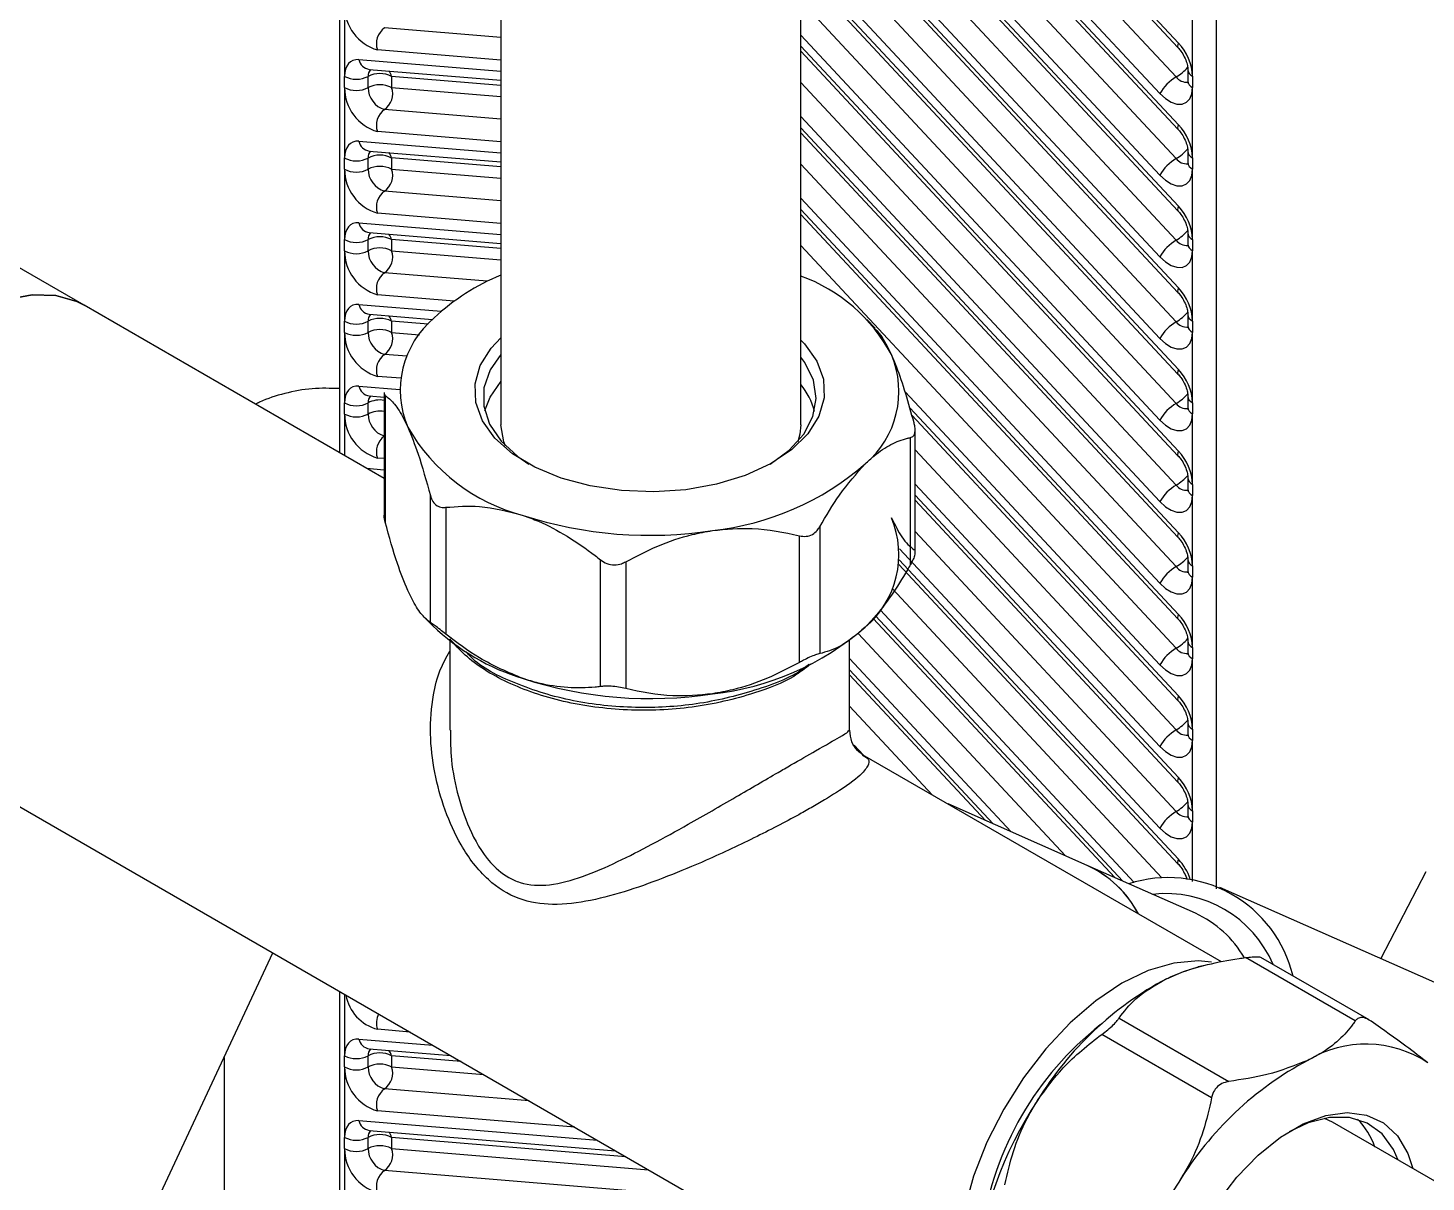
# Model space of a CAD drawing. Extents: x 75 to 2075, y 25 to 1460.
# Drawn here: x 1562 to 1701.9, y 833.2 to 948.7 of the extents above; entities that cross this region are included whole.
import ezdxf

# ---------------------------------------------------------------- set-up
doc = ezdxf.new("R2010")
doc.units = 0
doc.header["$LTSCALE"] = 5
doc.linetypes.add('SLD-KATı', pattern=[0])
doc.layers.get('0').update_dxf_attribs({"linetype": 'CONTINUOUS'})

msp = doc.modelspace()

# ---------------------------------------------------------------- linework, layer by layer
at = {"color": 8, "linetype": 'SLD-KATı'}
for p, q in [((1680.932, 1114.863), (1680.932, 862.575)), ((1638.102, 989.042), (1677.147, 947.179)), ((1676.933, 943.789), (1638.85, 984.62)), ((1675.29, 942.126), (1639.201, 980.82)), ((1639.299, 979.593), (1677.147, 939.013)), ((1676.933, 935.624), (1639.364, 975.904)), ((1675.29, 933.96), (1639.364, 972.48)), ((1639.364, 971.358), (1677.147, 930.848)), ((1676.933, 927.458), (1639.364, 967.739)), ((1675.29, 925.795), (1639.364, 964.314)), ((1639.364, 963.193), (1677.147, 922.682)), ((1676.933, 919.293), (1639.364, 959.573)), ((1675.29, 917.63), (1639.364, 956.149)), ((1639.364, 955.027), (1677.147, 914.517)), ((1676.933, 911.127), (1639.364, 951.408)), ((1609.364, 947.73), (1597.722, 948.689)), ((1675.29, 909.464), (1639.364, 947.984)), ((1609.364, 945.472), (1597.008, 946.49)), ((1639.364, 946.862), (1677.147, 906.352)), ((1595.151, 945.521), (1609.364, 944.35)), ((1609.364, 942.944), (1598.437, 943.844)), ((1676.933, 902.962), (1639.364, 943.243)), ((1598.437, 942.723), (1609.364, 941.823)), ((1609.364, 939.565), (1597.722, 940.524)), ((1675.29, 901.299), (1639.364, 939.818)), ((1639.364, 938.697), (1677.147, 898.186)), ((1595.151, 937.356), (1609.364, 936.185)), ((1609.364, 937.306), (1597.008, 938.324)), ((1609.364, 934.779), (1598.437, 935.679)), ((1598.437, 934.557), (1609.364, 933.657)), ((1676.933, 894.797), (1639.364, 935.077)), ((1609.364, 931.399), (1597.722, 932.358)), ((1675.29, 893.133), (1639.364, 931.653)), ((1639.364, 930.531), (1677.147, 890.021)), ((1595.151, 929.191), (1609.364, 928.02)), ((1609.364, 929.141), (1597.008, 930.159)), ((1609.364, 926.613), (1598.437, 927.514)), ((1598.437, 926.392), (1609.364, 925.492)), ((1676.933, 886.631), (1639.364, 926.912)), ((1608.006, 923.346), (1597.722, 924.193)), ((1604.686, 921.361), (1597.008, 921.994)), ((1595.151, 921.025), (1603.406, 920.345)), ((1602.08, 919.048), (1598.437, 919.348)), ((1598.437, 918.227), (1601.222, 917.997)), ((1599.979, 915.842), (1597.722, 916.027)), ((1599.342, 913.636), (1597.008, 913.828)), ((1595.151, 912.86), (1599.247, 912.522)), ((1675.29, 884.968), (1649.8, 912.298)), ((1650.275, 910.667), (1677.147, 881.855)), ((1593.723, 910.061), (1593.723, 905.902)), ((1676.933, 878.466), (1650.808, 906.477)), ((1597.684, 905.607), (1597.008, 905.663)), ((1595.926, 904.631), (1597.684, 904.486)), ((1675.29, 876.802), (1650.808, 903.052)), ((1650.808, 901.931), (1677.147, 873.69)), ((1676.933, 870.3), (1650.808, 898.311)), ((1649.226, 895.461), (1677.147, 865.525)), ((1675.29, 868.637), (1649.229, 896.58)), ((1675.503, 863.668), (1648.523, 892.596)), ((1646.835, 889.859), (1671.575, 863.333)), ((1672.737, 863.209), (1647.309, 890.472)), ((1665.837, 865.866), (1645.109, 888.09)), ((1660.407, 868.263), (1644.246, 885.591)), ((1644.246, 884.47), (1658.629, 869.048)), ((1652.559, 871.937), (1644.246, 880.85)), ((1645.64, 875.931), (1644.708, 876.93)), ((1678.575, 863.307), (1678.575, 869.242)), ((1593.723, 852.018), (1593.723, 845.859)), ((1600.274, 848.236), (1597.008, 848.505)), ((1595.151, 847.536), (1602.54, 846.928)), ((1605.382, 845.287), (1598.437, 845.859)), ((1598.437, 844.738), (1607.648, 843.979)), ((1612.21, 841.345), (1597.722, 842.539)), ((1595.151, 839.371), (1619.039, 837.403)), ((1616.773, 838.711), (1597.008, 840.34)), ((1621.881, 835.762), (1598.437, 837.694)), ((1598.437, 836.573), (1624.147, 834.454)), ((1628.709, 831.82), (1597.722, 834.373))]:
    msp.add_line(p, q, dxfattribs=at)
at = {"color": 7, "linetype": 'SLD-KATı'}
for p, q in [((1593.234, 1013.278), (1593.234, 906.184)), ((1638.208, 988.428), (1677.106, 946.722)), ((1639.312, 979.079), (1677.106, 938.557)), ((1609.364, 977.025), (1609.364, 908.98)), ((1639.364, 908.98), (1639.364, 977.025)), ((1639.364, 970.859), (1677.106, 930.391)), ((1639.364, 962.693), (1677.106, 922.226)), ((1639.364, 954.528), (1677.106, 914.061)), ((1593.723, 950.888), (1593.723, 943.844)), ((1678.575, 943.852), (1678.575, 950.896)), ((1639.364, 946.362), (1677.106, 905.895)), ((1596.193, 944.541), (1609.364, 943.456)), ((1678.087, 944.533), (1678.087, 943.411)), ((1593.723, 942.723), (1593.723, 943.844)), ((1596.08, 942.723), (1596.08, 943.844)), ((1598.437, 943.844), (1598.437, 942.723)), ((1678.575, 943.852), (1678.575, 942.731)), ((1593.723, 942.723), (1593.723, 935.679)), ((1678.575, 935.687), (1678.575, 942.731)), ((1567.676, 920.939), (1537.001, 938.647)), ((1639.364, 938.197), (1677.106, 897.73)), ((1596.193, 936.375), (1609.364, 935.29)), ((1678.087, 936.367), (1678.087, 935.246)), ((1593.723, 934.557), (1593.723, 935.679)), ((1593.723, 934.557), (1593.723, 927.514)), ((1596.08, 934.557), (1596.08, 935.679)), ((1598.437, 935.679), (1598.437, 934.557)), ((1678.575, 935.687), (1678.575, 934.565)), ((1678.575, 927.521), (1678.575, 934.565)), ((1639.364, 930.032), (1677.106, 889.564)), ((1593.723, 926.392), (1593.723, 927.514)), ((1596.08, 926.392), (1596.08, 927.514)), ((1596.193, 928.21), (1609.364, 927.125)), ((1598.437, 927.514), (1598.437, 926.392)), ((1678.087, 928.202), (1678.087, 927.08)), ((1678.575, 927.521), (1678.575, 926.4)), ((1593.723, 926.392), (1593.723, 919.348)), ((1678.575, 919.356), (1678.575, 926.4)), ((1597.684, 903.615), (1567.676, 920.939)), ((1593.723, 918.227), (1593.723, 919.348)), ((1596.08, 918.227), (1596.08, 919.348)), ((1596.193, 920.044), (1602.529, 919.522)), ((1598.437, 919.348), (1598.437, 918.227)), ((1646.807, 918.667), (1645.97, 919.516)), ((1678.087, 920.036), (1678.087, 918.915)), ((1678.575, 919.356), (1678.575, 918.235)), ((1593.723, 918.227), (1593.723, 911.183)), ((1678.575, 911.191), (1678.575, 918.235)), ((1597.684, 912.206), (1597.684, 899.945)), ((1593.723, 910.061), (1593.723, 911.183)), ((1596.08, 910.061), (1596.08, 911.183)), ((1596.193, 911.879), (1597.684, 911.756)), ((1597.792, 911.932), (1597.792, 899.245)), ((1678.087, 911.871), (1678.087, 910.75)), ((1678.575, 911.191), (1678.575, 910.069)), ((1650.479, 909.949), (1677.106, 881.399)), ((1678.575, 903.025), (1678.575, 910.069)), ((1650.808, 896.214), (1650.808, 908.476)), ((1650.349, 895.025), (1650.349, 907.712)), ((1678.087, 903.706), (1678.087, 902.584)), ((1678.575, 903.025), (1678.575, 901.904)), ((1602.311, 889.217), (1602.311, 901.904)), ((1650.808, 901.431), (1677.106, 873.234)), ((1678.575, 894.86), (1678.575, 901.904)), ((1603.849, 900.729), (1603.849, 888.042)), ((1641.261, 898.776), (1641.261, 886.089)), ((1639.225, 885.201), (1639.225, 897.888)), ((1619.327, 882.796), (1619.327, 895.482)), ((1621.854, 895.279), (1621.854, 882.593)), ((1678.087, 895.54), (1678.087, 894.419)), ((1649.182, 895.009), (1677.106, 865.068)), ((1678.575, 894.86), (1678.575, 893.738)), ((1678.575, 886.694), (1678.575, 893.738)), ((1601.723, 889.71), (1602.522, 888.9)), ((1645.97, 888.9), (1645.972, 888.902)), ((1646.614, 889.596), (1670.783, 863.683)), ((1604.246, 887.383), (1604.246, 878.428)), ((1644.246, 878.415), (1644.246, 887.383)), ((1678.087, 887.375), (1678.087, 886.253)), ((1678.575, 886.694), (1678.575, 885.573)), ((1678.575, 878.529), (1678.575, 885.573)), ((1644.246, 883.97), (1657.837, 869.398)), ((1544.344, 880.523), (1633.453, 829.082)), ((1678.087, 879.209), (1678.087, 878.088)), ((1678.575, 878.529), (1678.575, 877.408)), ((1678.575, 870.364), (1678.575, 877.408)), ((1681.461, 855.252), (1645.555, 875.98)), ((1668.025, 864.9), (1654.098, 871.049)), ((1678.087, 871.044), (1678.087, 869.922)), ((1678.575, 870.364), (1678.575, 869.242)), ((1678.855, 860.12), (1668.036, 864.896)), ((1701.914, 864.274), (1697.4, 855.576)), ((1702.794, 853.195), (1681.284, 862.691)), ((1557.709, 794.371), (1586.555, 856.155)), ((1679.627, 854.873), (1679.123, 854.742)), ((1694.841, 849.338), (1683.855, 855.68)), ((1696.236, 849.438), (1685.402, 855.693)), ((1593.234, 852.3), (1593.234, 814.377)), ((1671.209, 849.626), (1682.195, 843.284)), ((1680.476, 841.661), (1669.489, 848.003)), ((1596.193, 846.556), (1604.348, 845.884)), ((1581.669, 845.689), (1581.669, 801.824)), ((1593.723, 844.738), (1593.723, 845.859)), ((1596.08, 844.738), (1596.08, 845.859)), ((1598.437, 845.859), (1598.437, 844.738)), ((1593.723, 844.738), (1593.723, 837.694)), ((1692.557, 839.225), (1691.751, 839.599)), ((1596.193, 838.39), (1620.847, 836.359)), ((1713.197, 827.309), (1692.557, 839.225)), ((1593.723, 836.573), (1593.723, 837.694)), ((1593.723, 836.573), (1593.723, 829.529)), ((1596.08, 836.573), (1596.08, 837.694)), ((1598.437, 837.694), (1598.437, 836.573))]:
    msp.add_line(p, q, dxfattribs=at)
at = {"color": 8, "linetype": 'SLD-KATı', "flags": 128}
for points in [[(1677.147, 947.179), (1677.079, 947), (1677.059, 946.854), (1677.087, 946.747), (1677.106, 946.722)], [(1677.147, 939.013), (1677.079, 938.835), (1677.059, 938.689), (1677.087, 938.582), (1677.106, 938.557)], [(1677.147, 930.848), (1677.079, 930.669), (1677.059, 930.524), (1677.087, 930.416), (1677.106, 930.391)], [(1677.147, 922.682), (1677.079, 922.504), (1677.059, 922.358), (1677.087, 922.251), (1677.106, 922.226)], [(1677.147, 914.517), (1677.079, 914.338), (1677.059, 914.193), (1677.087, 914.086), (1677.106, 914.061)], [(1677.147, 906.352), (1677.079, 906.173), (1677.059, 906.027), (1677.087, 905.92), (1677.106, 905.895)], [(1677.147, 898.186), (1677.079, 898.008), (1677.059, 897.862), (1677.087, 897.755), (1677.106, 897.73)], [(1677.147, 890.021), (1677.079, 889.842), (1677.059, 889.697), (1677.087, 889.589), (1677.106, 889.564)], [(1677.147, 881.855), (1677.079, 881.677), (1677.059, 881.531), (1677.087, 881.424), (1677.106, 881.399)], [(1677.147, 873.69), (1677.079, 873.511), (1677.059, 873.366), (1677.087, 873.259), (1677.106, 873.234)], [(1677.147, 865.525), (1677.079, 865.346), (1677.059, 865.2), (1677.087, 865.093), (1677.106, 865.068)]]:
    msp.add_lwpolyline(points, dxfattribs=at)
at = {"color": 7, "linetype": 'SLD-KATı', "flags": 128}
for points in [[(1595.151, 945.521), (1594.846, 945.515), (1594.568, 945.445), (1594.321, 945.311), (1594.112, 945.118), (1593.944, 944.869), (1593.822, 944.569), (1593.748, 944.225), (1593.723, 943.844)], [(1675.29, 942.126), (1675.848, 941.618), (1676.428, 941.259), (1676.995, 941.073), (1677.516, 941.07), (1677.957, 941.25), (1678.294, 941.603), (1678.504, 942.107), (1678.575, 942.731)], [(1595.151, 937.356), (1594.846, 937.35), (1594.568, 937.279), (1594.321, 937.146), (1594.112, 936.953), (1593.944, 936.703), (1593.822, 936.404), (1593.748, 936.06), (1593.723, 935.679)], [(1675.29, 933.96), (1675.848, 933.452), (1676.428, 933.094), (1676.995, 932.908), (1677.516, 932.905), (1677.957, 933.085), (1678.294, 933.438), (1678.504, 933.941), (1678.575, 934.565)], [(1595.151, 929.191), (1594.846, 929.184), (1594.568, 929.114), (1594.321, 928.98), (1594.112, 928.787), (1593.944, 928.538), (1593.822, 928.238), (1593.748, 927.894), (1593.723, 927.514)], [(1675.29, 925.795), (1675.848, 925.287), (1676.428, 924.929), (1676.995, 924.742), (1677.516, 924.739), (1677.957, 924.92), (1678.294, 925.272), (1678.504, 925.776), (1678.575, 926.4)], [(1567.676, 920.939), (1566.951, 921.308), (1564.828, 921.925), (1562.477, 921.992), (1559.959, 921.509), (1557.338, 920.488), (1554.683, 918.955), (1552.062, 916.951), (1549.543, 914.526), (1547.192, 911.743), (1545.069, 908.676), (1543.23, 905.403), (1541.721, 902.009), (1540.583, 898.581), (1539.844, 895.21), (1539.524, 891.981), (1539.631, 888.979), (1540.162, 886.282), (1541.104, 883.958), (1542.432, 882.069), (1544.111, 880.664), (1544.344, 880.523)], [(1544.344, 880.523), (1544.111, 880.664), (1542.432, 882.069), (1541.104, 883.958), (1540.162, 886.282), (1539.631, 888.979), (1539.524, 891.981), (1539.844, 895.21), (1540.583, 898.581), (1541.721, 902.009), (1543.23, 905.403), (1545.069, 908.676), (1547.192, 911.743), (1549.543, 914.526), (1552.062, 916.951), (1554.683, 918.955), (1557.338, 920.488), (1559.959, 921.509), (1562.477, 921.992), (1564.828, 921.925), (1566.951, 921.308), (1567.676, 920.939)], [(1595.151, 921.025), (1594.846, 921.019), (1594.568, 920.948), (1594.321, 920.815), (1594.112, 920.622), (1593.944, 920.373), (1593.822, 920.073), (1593.748, 919.729), (1593.723, 919.348)], [(1615.385, 903.661), (1612.763, 904.749), (1610.532, 906.097), (1608.768, 907.659), (1607.531, 909.381), (1606.863, 911.205), (1606.787, 913.069), (1607.306, 914.909), (1608.402, 916.663), (1609.364, 917.688)], [(1675.29, 917.63), (1675.848, 917.121), (1676.428, 916.763), (1676.995, 916.577), (1677.516, 916.574), (1677.957, 916.754), (1678.294, 917.107), (1678.504, 917.611), (1678.575, 918.235)], [(1639.364, 917.462), (1639.724, 917.087), (1640.961, 915.365), (1641.629, 913.541), (1641.704, 911.678), (1641.186, 909.837), (1640.09, 908.084), (1638.455, 906.476), (1636.336, 905.069), (1633.806, 903.911), (1630.949, 903.041), (1627.865, 902.489), (1624.657, 902.273), (1621.435, 902.402), (1618.309, 902.87), (1615.385, 903.661)], [(1609.364, 916.024), (1608.289, 914.471), (1607.667, 912.677), (1607.644, 910.848), (1608.221, 909.05), (1609.377, 907.346), (1611.07, 905.8), (1612.171, 905.061)], [(1636.32, 905.061), (1638.201, 906.432), (1639.673, 908.052), (1640.588, 909.803), (1640.912, 911.622), (1640.634, 913.444), (1639.764, 915.203), (1639.364, 915.743)], [(1595.151, 912.86), (1594.846, 912.853), (1594.568, 912.783), (1594.321, 912.65), (1594.112, 912.456), (1593.944, 912.207), (1593.822, 911.907), (1593.748, 911.564), (1593.723, 911.183)], [(1607.768, 910.414), (1608.289, 911.749), (1609.402, 913.346)], [(1675.29, 909.464), (1675.848, 908.956), (1676.428, 908.598), (1676.995, 908.412), (1677.516, 908.409), (1677.957, 908.589), (1678.294, 908.941), (1678.504, 909.445), (1678.575, 910.069)], [(1609.818, 906.865), (1609.653, 907.288), (1609.364, 908.98)], [(1639.364, 908.98), (1639.277, 908.052), (1639.07, 907.276)], [(1675.29, 901.299), (1675.848, 900.791), (1676.428, 900.432), (1676.995, 900.246), (1677.516, 900.243), (1677.957, 900.423), (1678.294, 900.776), (1678.504, 901.28), (1678.575, 901.904)], [(1675.29, 893.133), (1675.848, 892.625), (1676.428, 892.267), (1676.995, 892.081), (1677.516, 892.078), (1677.957, 892.258), (1678.294, 892.611), (1678.504, 893.114), (1678.575, 893.738)], [(1675.29, 884.968), (1675.848, 884.46), (1676.428, 884.102), (1676.995, 883.915), (1677.516, 883.912), (1677.957, 884.093), (1678.294, 884.445), (1678.504, 884.949), (1678.575, 885.573)], [(1675.29, 876.802), (1675.848, 876.294), (1676.428, 875.936), (1676.995, 875.75), (1677.516, 875.747), (1677.957, 875.927), (1678.294, 876.28), (1678.504, 876.783), (1678.575, 877.408)], [(1675.29, 868.637), (1675.848, 868.129), (1676.428, 867.771), (1676.995, 867.585), (1677.516, 867.582), (1677.957, 867.762), (1678.294, 868.114), (1678.504, 868.618), (1678.575, 869.242)], [(1680.471, 855.227), (1679.115, 855.356), (1676.689, 855.138), (1674.13, 854.383), (1671.504, 853.11), (1668.879, 851.352), (1666.32, 849.152), (1663.893, 846.568), (1661.66, 843.665), (1659.679, 840.517), (1657.998, 837.205), (1656.662, 833.812), (1655.705, 830.425), (1655.149, 827.131), (1655.011, 824.014), (1655.294, 821.153), (1655.989, 818.62), (1657.08, 816.481), (1657.854, 815.476)], [(1675.954, 853.564), (1677.673, 854.289), (1679.123, 854.742)], [(1595.151, 847.536), (1594.846, 847.53), (1594.568, 847.46), (1594.321, 847.326), (1594.112, 847.133), (1593.944, 846.884), (1593.822, 846.584), (1593.748, 846.24), (1593.723, 845.859)], [(1595.151, 839.371), (1594.846, 839.365), (1594.568, 839.294), (1594.321, 839.161), (1594.112, 838.968), (1593.944, 838.718), (1593.822, 838.419), (1593.748, 838.075), (1593.723, 837.694)], [(1685.601, 808.6), (1685.293, 808.516), (1683.158, 808.218), (1681.207, 808.464), (1679.509, 809.245), (1678.119, 810.536), (1677.087, 812.292), (1676.446, 814.453), (1676.219, 816.946), (1676.413, 819.685), (1677.022, 822.578), (1678.025, 825.526), (1679.388, 828.429), (1681.064, 831.187), (1682.997, 833.707), (1685.12, 835.903), (1687.361, 837.701), (1689.645, 839.038), (1691.893, 839.87), (1694.028, 840.168), (1695.978, 839.922), (1697.677, 839.14), (1699.066, 837.849), (1700.099, 836.094), (1700.599, 834.581)], [(1699.136, 835.427), (1698.674, 836.47), (1697.534, 838.04), (1696.05, 839.121), (1694.275, 839.675), (1692.273, 839.682), (1690.117, 839.142), (1688.216, 838.263)]]:
    msp.add_lwpolyline(points, dxfattribs=at)
at = {"color": 7, "linetype": 'SLD-KATı'}
for centre, radius, start, end in [((1598.326, 950.901), 4.604, 180.15436, 253.36321), ((1598.848, 947.108), 1.941, 125.4488, 198.56496), ((1673.39, 943.596), 5.191, 2.83461, 43.64811), ((1594.901, 946.119), 2.562, 242.60967, 297.39033), ((1597.258, 941.57), 2.562, 62.60967, 117.39033), ((1597.258, 940.448), 2.562, 62.60967, 117.39033), ((1679.219, 939.887), 4.522, 120.37551, 150.33357), ((1598.326, 942.735), 4.604, 180.15436, 253.36321), ((1594.901, 944.997), 2.562, 242.60967, 297.39033), ((1598.381, 942.729), 2.302, 180.15436, 253.36321), ((1596.597, 942.105), 1.941, 305.4488, 18.56496), ((1598.848, 938.942), 1.941, 125.4488, 198.56496), ((1673.39, 935.43), 5.191, 2.83461, 43.64811), ((1597.258, 933.404), 2.562, 62.60967, 117.39033), ((1594.901, 937.953), 2.562, 242.60967, 297.39033), ((1598.326, 934.57), 4.604, 180.15436, 253.36321), ((1594.901, 936.832), 2.562, 242.60967, 297.39033), ((1597.258, 932.283), 2.562, 62.60967, 117.39033), ((1598.381, 934.564), 2.302, 180.15436, 253.36321), ((1596.597, 933.939), 1.941, 305.4488, 18.56496), ((1679.219, 931.722), 4.522, 120.37551, 150.33357), ((1598.848, 930.777), 1.941, 125.4488, 198.56496), ((1673.39, 927.265), 5.191, 2.83461, 43.64811), ((1594.901, 929.788), 2.562, 242.60967, 297.39033), ((1597.258, 925.239), 2.562, 62.60967, 117.39033), ((1679.219, 923.557), 4.522, 120.37551, 150.33357), ((1598.326, 926.404), 4.604, 180.15436, 253.36321), ((1594.901, 928.667), 2.562, 242.60967, 297.39033), ((1597.258, 924.118), 2.562, 62.60967, 117.39033), ((1598.381, 926.398), 2.302, 180.15436, 253.36321), ((1596.597, 925.774), 1.941, 305.4488, 18.56496), ((1598.848, 922.612), 1.941, 125.4488, 198.56496), ((1617.889, 903.358), 22.305, 112.47122, 132.96482), ((1633.676, 908.13), 16.734, 28.08059, 70.13135), ((1673.39, 919.099), 5.191, 2.83461, 43.64811), ((1594.901, 921.623), 2.562, 242.60967, 297.39033), ((1597.258, 917.074), 2.562, 62.60967, 117.39033), ((1608.78, 912.425), 9.475, 130.01988, 202.88701), ((1679.219, 915.391), 4.522, 120.37551, 150.33357), ((1598.326, 918.239), 4.604, 180.15436, 253.36321), ((1594.901, 920.501), 2.562, 242.60967, 297.39033), ((1597.258, 915.952), 2.562, 62.60967, 117.39033), ((1598.381, 918.233), 2.302, 180.15436, 253.36321), ((1596.597, 917.609), 1.941, 305.4488, 18.56496), ((1598.848, 914.446), 1.941, 125.4488, 198.56496), ((1639.712, 912.322), 9.475, 310.01988, 22.88701), ((1673.39, 910.934), 5.191, 2.83461, 43.64811), ((1633.99, 908.562), 6.983, 14.67999, 39.68724), ((1594.901, 913.457), 2.562, 242.60967, 297.39033), ((1679.219, 907.226), 4.522, 120.37551, 150.33357), ((1598.326, 910.074), 4.604, 180.15436, 253.36321), ((1594.901, 912.336), 2.562, 242.60967, 297.39033), ((1616.312, 918.07), 18.748, 209.84718, 255.4059), ((1627.535, 926.117), 27.873, 276.18924, 310.95465), ((1673.39, 902.769), 5.191, 2.83461, 43.64811), ((1679.219, 899.06), 4.522, 120.37551, 150.33357), ((1624.276, 939.164), 41.237, 252.08097, 278.73756), ((1639.712, 895.991), 9.475, 310.01988, 22.88701), ((1673.39, 894.603), 5.191, 2.83461, 43.64811), ((1679.219, 890.895), 4.522, 120.37551, 150.33357), ((1673.39, 886.438), 5.191, 2.83461, 43.64811), ((1618.242, 905.373), 22.77, 226.33993, 253.00883), ((1627.535, 909.786), 27.873, 276.18924, 310.95465), ((1679.219, 882.73), 4.522, 120.37551, 150.33357), ((1624.276, 922.833), 41.237, 252.08097, 278.73756), ((1673.39, 878.272), 5.191, 2.83461, 43.64811), ((1679.219, 874.564), 4.522, 120.37551, 150.33357), ((1673.39, 870.107), 5.191, 2.83461, 43.64811), ((1679.219, 866.399), 4.522, 120.37551, 150.33357), ((1663.404, 854.889), 11.027, 27.91775, 65.22215), ((1663.414, 854.884), 11.027, 27.90603, 65.22172), ((1676.153, 850.873), 12.811, 13.37997, 107.97926), ((1691.704, 823.964), 33.529, 118.01842, 148.68716), ((1688.939, 823.993), 31.731, 128.16948, 171.8359), ((1695.908, 835.837), 11.191, 56.3391, 121.28733), ((1594.901, 848.134), 2.562, 242.60967, 297.39033), ((1597.258, 843.585), 2.562, 62.60967, 117.39033), ((1597.258, 842.463), 2.562, 62.60967, 117.39033), ((1705.846, 815.8), 33.529, 118.01842, 148.68716), ((1598.326, 844.75), 4.604, 180.15436, 253.36321), ((1594.901, 847.012), 2.562, 242.60967, 297.39033), ((1598.381, 844.744), 2.302, 180.15436, 253.36321), ((1596.597, 844.12), 1.941, 305.4488, 18.56496), ((1598.848, 840.958), 1.941, 125.4488, 198.56496), ((1694.914, 820.201), 38.259, 146.36971, 174.41536), ((1690.174, 834.53), 6.981, 18.30952, 45.42388), ((1597.258, 835.419), 2.562, 62.60967, 117.39033), ((1594.901, 839.969), 2.562, 242.60967, 297.39033), ((1598.326, 836.585), 4.604, 180.15436, 253.36321), ((1594.901, 838.847), 2.562, 242.60967, 297.39033), ((1597.258, 834.298), 2.562, 62.60967, 117.39033), ((1598.381, 836.579), 2.302, 180.15436, 253.36321), ((1596.597, 835.955), 1.941, 305.4488, 18.56496), ((1598.848, 832.792), 1.941, 125.4488, 198.56496), ((1709.056, 812.037), 38.259, 146.36971, 174.41536)]:
    msp.add_arc(centre, radius, start, end, dxfattribs=at)
at = {"color": 8, "linetype": 'SLD-KATı'}
for centre, radius, start, end in [((1596.387, 945.791), 1.265, 192.29364, 261.1595), ((1596.974, 943.915), 0.897, 136.71099, 184.51888), ((1596.879, 943.39), 1.622, 16.26016, 37.52389), ((1674.359, 948.036), 4.966, 301.21508, 318.59533), ((1678.923, 944.617), 0.84, 186.16265, 245.58444), ((1677.957, 944.527), 1.263, 215.75457, 276.00936), ((1678.921, 943.494), 0.838, 185.6948, 245.62534), ((1596.387, 937.625), 1.265, 192.29364, 261.1595), ((1596.974, 935.75), 0.897, 136.71099, 184.51888), ((1596.879, 935.225), 1.622, 16.26016, 37.52389), ((1674.359, 939.871), 4.966, 301.21508, 318.59533), ((1678.923, 936.452), 0.84, 186.16265, 245.58444), ((1677.957, 936.361), 1.263, 215.75457, 276.00936), ((1678.921, 935.329), 0.838, 185.6948, 245.62534), ((1596.387, 929.46), 1.265, 192.29364, 261.1595), ((1596.974, 927.584), 0.897, 136.71099, 184.51888), ((1596.879, 927.059), 1.622, 16.26016, 37.52389), ((1674.359, 931.705), 4.966, 301.21508, 318.59533), ((1677.957, 928.196), 1.263, 215.75457, 276.00936), ((1678.923, 928.287), 0.84, 186.16265, 245.58444), ((1678.921, 927.164), 0.838, 185.6948, 245.62534), ((1596.387, 921.295), 1.265, 192.29364, 261.1595), ((1596.974, 919.419), 0.897, 136.71099, 184.51888), ((1596.879, 918.894), 1.622, 16.26016, 37.52389), ((1674.359, 923.54), 4.966, 301.21508, 318.59533), ((1677.957, 920.031), 1.263, 215.75457, 276.00936), ((1678.923, 920.121), 0.84, 186.16265, 245.58444), ((1678.921, 918.998), 0.838, 185.6948, 245.62534), ((1596.387, 913.129), 1.265, 192.29364, 261.1595), ((1674.359, 915.375), 4.966, 301.21508, 318.59533), ((1596.974, 911.253), 0.897, 136.71099, 184.51888), ((1597.256, 908.906), 2.562, 80.36878, 117.32498), ((1677.957, 911.865), 1.263, 215.75457, 276.00936), ((1678.923, 911.956), 0.84, 186.16265, 245.58444), ((1678.921, 910.833), 0.838, 185.6948, 245.62534), ((1597.256, 907.785), 2.562, 80.36878, 117.32498), ((1598.404, 910.076), 2.324, 180.37039, 251.96946), ((1598.86, 906.28), 1.953, 127.02944, 198.44168), ((1674.359, 907.209), 4.966, 301.21508, 318.59533), ((1678.923, 903.79), 0.84, 186.16265, 245.58444), ((1677.957, 903.7), 1.263, 215.75457, 276.00936), ((1678.921, 902.667), 0.838, 185.6948, 245.62534), ((1674.359, 899.044), 4.966, 301.21508, 318.59533), ((1678.923, 895.625), 0.84, 186.16265, 245.58444), ((1677.957, 895.534), 1.263, 215.75457, 276.00936), ((1678.921, 894.502), 0.838, 185.6948, 245.62534), ((1674.359, 890.878), 4.966, 301.21508, 318.59533), ((1678.923, 887.46), 0.84, 186.16265, 245.58444), ((1677.957, 887.369), 1.263, 215.75457, 276.00936), ((1678.921, 886.336), 0.838, 185.6948, 245.62534), ((1674.359, 882.713), 4.966, 301.21508, 318.59533), ((1677.957, 879.204), 1.263, 215.75457, 276.00936), ((1678.923, 879.294), 0.84, 186.16265, 245.58444), ((1678.921, 878.171), 0.838, 185.6948, 245.62534), ((1674.359, 874.548), 4.966, 301.21508, 318.59533), ((1677.957, 871.038), 1.263, 215.75457, 276.00936), ((1678.923, 871.129), 0.84, 186.16265, 245.58444), ((1678.921, 870.006), 0.838, 185.6948, 245.62534), ((1673.021, 861.712), 5.618, 19.11821, 42.74384), ((1675.898, 850.423), 11.663, 23.00945, 96.53029), ((1674.28, 850.175), 10.946, 30.00733, 65.29849), ((1598.127, 852.701), 4.342, 190.03922, 255.07151), ((1599.051, 849.114), 2.132, 154.01625, 196.60231), ((1596.387, 847.806), 1.265, 192.29364, 261.1595), ((1596.974, 845.93), 0.897, 136.71099, 184.51888), ((1596.879, 845.405), 1.622, 16.26016, 37.52389), ((1596.387, 839.64), 1.265, 192.29364, 261.1595), ((1596.974, 837.765), 0.897, 136.71099, 184.51888), ((1596.879, 837.24), 1.622, 16.26016, 37.52389)]:
    msp.add_arc(centre, radius, start, end, dxfattribs=at)
at = {"color": 7, "linetype": 'SLD-KATı'}
for points, knots in [([(1677.106, 946.722), (1677.205, 946.609), (1677.439, 946.337), (1677.763, 945.794), (1677.994, 945.205), (1678.08, 944.771), (1678.085, 944.592), (1678.087, 944.533)], [0, 0, 0, 0, 0.1763315, 0.4218406, 0.67441, 0.8905311, 1, 1, 1, 1]), ([(1678.087, 943.411), (1678.081, 943.332), (1678.069, 943.18), (1678.064, 943.179), (1678.062, 943.178)], [0, 0, 0, 0, 0.5247129, 1, 1, 1, 1]), ([(1677.106, 938.557), (1677.205, 938.443), (1677.439, 938.172), (1677.763, 937.629), (1677.994, 937.04), (1678.08, 936.605), (1678.085, 936.427), (1678.087, 936.367)], [0, 0, 0, 0, 0.1763315, 0.4218406, 0.67441, 0.8905311, 1, 1, 1, 1]), ([(1678.087, 935.246), (1678.081, 935.166), (1678.069, 935.015), (1678.064, 935.014), (1678.062, 935.013)], [0, 0, 0, 0, 0.5247129, 1, 1, 1, 1]), ([(1677.106, 930.391), (1677.205, 930.278), (1677.439, 930.006), (1677.763, 929.463), (1677.994, 928.874), (1678.08, 928.44), (1678.085, 928.262), (1678.087, 928.202)], [0, 0, 0, 0, 0.1763315, 0.4218406, 0.67441, 0.8905311, 1, 1, 1, 1]), ([(1678.087, 927.08), (1678.081, 927.001), (1678.069, 926.85), (1678.064, 926.848), (1678.062, 926.848)], [0, 0, 0, 0, 0.5247129, 1, 1, 1, 1]), ([(1677.106, 922.226), (1677.205, 922.113), (1677.439, 921.841), (1677.763, 921.298), (1677.994, 920.709), (1678.08, 920.274), (1678.085, 920.096), (1678.087, 920.036)], [0, 0, 0, 0, 0.1763315, 0.4218406, 0.67441, 0.8905311, 1, 1, 1, 1]), ([(1648.441, 916.007), (1648.09, 916.729), (1647.504, 917.938), (1646.962, 918.415), (1646.745, 918.607)], [0, 0, 0, 0, 0.59721, 1, 1, 1, 1]), ([(1678.087, 918.915), (1678.081, 918.836), (1678.069, 918.684), (1678.064, 918.683), (1678.062, 918.682)], [0, 0, 0, 0, 0.5247129, 1, 1, 1, 1]), ([(1650.7, 909.17), (1650.426, 910.168), (1649.87, 912.189), (1649.1, 914.464), (1648.617, 915.594), (1648.441, 916.007)], [0, 0, 0, 0, 0.3824108, 0.7746528, 1, 1, 1, 1]), ([(1677.106, 914.061), (1677.205, 913.947), (1677.439, 913.676), (1677.763, 913.133), (1677.994, 912.544), (1678.08, 912.109), (1678.085, 911.931), (1678.087, 911.871)], [0, 0, 0, 0, 0.1763315, 0.4218406, 0.67441, 0.8905311, 1, 1, 1, 1]), ([(1593.234, 912.607), (1592.315, 912.636), (1590.45, 912.695), (1587.751, 912.164), (1585.846, 911.583), (1584.956, 911.112), (1584.821, 911.041)], [0, 0, 0, 0, 0.31062407, 0.63027224, 0.94424381, 1, 1, 1, 1]), ([(1597.702, 912.207), (1597.7, 912.143), (1597.694, 912.008), (1597.758, 911.958), (1597.792, 911.932)], [0, 0, 0, 0, 0.4697537, 1, 1, 1, 1]), ([(1597.792, 911.932), (1598.066, 911.712), (1598.621, 911.268), (1599.392, 910.123), (1599.875, 909.11), (1600.051, 908.74)], [0, 0, 0, 0, 0.3824108, 0.7746528, 1, 1, 1, 1]), ([(1678.087, 910.75), (1678.081, 910.67), (1678.069, 910.519), (1678.064, 910.517), (1678.062, 910.517)], [0, 0, 0, 0, 0.5247129, 1, 1, 1, 1]), ([(1600.051, 908.74), (1600.4, 907.89), (1601.185, 905.98), (1601.909, 903.359), (1602.311, 901.904)], [0, 0, 0, 0, 0.4446442, 1, 1, 1, 1]), ([(1650.349, 907.712), (1650.456, 907.753), (1650.672, 907.837), (1650.82, 908.227), (1650.81, 908.703), (1650.731, 909.037), (1650.7, 909.17)], [0, 0, 0, 0, 0.2806938, 0.5628322, 0.8257499, 1, 1, 1, 1]), ([(1645.805, 905.066), (1646.105, 905.347), (1646.977, 906.16), (1648.414, 907.093), (1649.61, 907.549), (1650.245, 907.689), (1650.349, 907.712)], [0, 0, 0, 0, 0.19112707, 0.55370527, 0.9267357, 1, 1, 1, 1]), ([(1641.261, 898.776), (1641.91, 899.879), (1643.355, 902.335), (1644.935, 904.096), (1645.805, 905.066)], [0, 0, 0, 0, 0.4489905, 1, 1, 1, 1]), ([(1677.106, 905.895), (1677.205, 905.782), (1677.439, 905.51), (1677.763, 904.967), (1677.994, 904.378), (1678.08, 903.943), (1678.085, 903.765), (1678.087, 903.706)], [0, 0, 0, 0, 0.1763315, 0.4218406, 0.67441, 0.8905311, 1, 1, 1, 1]), ([(1678.087, 902.584), (1678.081, 902.505), (1678.069, 902.353), (1678.064, 902.352), (1678.062, 902.351)], [0, 0, 0, 0, 0.5247129, 1, 1, 1, 1]), ([(1602.311, 901.904), (1602.383, 901.694), (1602.529, 901.274), (1602.955, 900.864), (1603.422, 900.704), (1603.727, 900.722), (1603.849, 900.729)], [0, 0, 0, 0, 0.2806938, 0.5628322, 0.8257499, 1, 1, 1, 1]), ([(1603.849, 900.729), (1604.954, 900.818), (1607.416, 901.019), (1610.106, 900.315), (1611.588, 899.928)], [0, 0, 0, 0, 0.4489905, 1, 1, 1, 1]), ([(1597.792, 899.245), (1597.734, 899.469), (1597.666, 899.731), (1597.693, 899.917), (1597.697, 899.944)], [0, 0, 0, 0, 0.8534911, 1, 1, 1, 1]), ([(1611.588, 899.928), (1612.1, 899.739), (1613.584, 899.193), (1616.032, 897.882), (1618.069, 896.473), (1619.15, 895.622), (1619.327, 895.482)], [0, 0, 0, 0, 0.1911271, 0.5537053, 0.9267357, 1, 1, 1, 1]), ([(1648.441, 899.676), (1648.79, 898.976), (1649.575, 897.402), (1650.298, 896.812), (1650.7, 896.484)], [0, 0, 0, 0, 0.4446442, 1, 1, 1, 1]), ([(1600.051, 892.409), (1599.702, 893.258), (1598.917, 895.168), (1598.194, 897.789), (1597.792, 899.245)], [0, 0, 0, 0, 0.4446442, 1, 1, 1, 1]), ([(1621.854, 895.279), (1622.908, 895.827), (1625.044, 896.936), (1628.006, 897.946), (1629.862, 898.283), (1630.54, 898.406)], [0, 0, 0, 0, 0.3824108, 0.7746528, 1, 1, 1, 1]), ([(1630.54, 898.406), (1631.882, 898.533), (1634.899, 898.818), (1637.681, 898.22), (1639.225, 897.888)], [0, 0, 0, 0, 0.44464421, 1, 1, 1, 1]), ([(1639.225, 897.888), (1639.45, 897.85), (1639.901, 897.774), (1640.536, 897.977), (1640.988, 898.348), (1641.183, 898.654), (1641.261, 898.776)], [0, 0, 0, 0, 0.2806938, 0.5628322, 0.8257499, 1, 1, 1, 1]), ([(1677.106, 897.73), (1677.205, 897.616), (1677.439, 897.345), (1677.763, 896.802), (1677.994, 896.213), (1678.08, 895.778), (1678.085, 895.6), (1678.087, 895.54)], [0, 0, 0, 0, 0.1763315, 0.4218406, 0.67441, 0.8905311, 1, 1, 1, 1]), ([(1619.327, 895.482), (1619.538, 895.34), (1619.959, 895.056), (1620.71, 894.927), (1621.36, 895.035), (1621.713, 895.21), (1621.854, 895.279)], [0, 0, 0, 0, 0.2806938, 0.5628322, 0.8257499, 1, 1, 1, 1]), ([(1650.795, 896.215), (1650.789, 896.116), (1650.775, 895.906), (1650.587, 895.462), (1650.417, 895.15), (1650.349, 895.025)], [0, 0, 0, 0, 0.3486024, 0.7403603, 1, 1, 1, 1]), ([(1650.349, 895.025), (1650.245, 894.843), (1649.624, 893.759), (1648.429, 891.862), (1646.992, 889.961), (1646.105, 889.046), (1645.805, 888.735)], [0, 0, 0, 0, 0.07326497, 0.43654341, 0.80887118, 1, 1, 1, 1]), ([(1678.087, 894.419), (1678.081, 894.339), (1678.069, 894.188), (1678.064, 894.187), (1678.062, 894.186)], [0, 0, 0, 0, 0.5247129, 1, 1, 1, 1]), ([(1602.311, 889.217), (1602.036, 889.436), (1601.481, 889.88), (1600.71, 891.025), (1600.227, 892.039), (1600.051, 892.409)], [0, 0, 0, 0, 0.38241077, 0.77465283, 1, 1, 1, 1]), ([(1603.849, 888.042), (1603.652, 888.197), (1603.259, 888.509), (1602.764, 888.889), (1602.456, 889.118), (1602.352, 889.189), (1602.311, 889.217)], [0, 0, 0, 0, 0.28069379, 0.56283221, 0.82574987, 1, 1, 1, 1]), ([(1645.805, 888.735), (1644.935, 887.994), (1643.355, 886.65), (1641.91, 886.263), (1641.261, 886.089)], [0, 0, 0, 0, 0.5510095, 1, 1, 1, 1]), ([(1677.106, 889.564), (1677.205, 889.451), (1677.439, 889.179), (1677.763, 888.636), (1677.994, 888.047), (1678.08, 887.613), (1678.085, 887.435), (1678.087, 887.375)], [0, 0, 0, 0, 0.17633153, 0.42184057, 0.67440997, 0.89053115, 1, 1, 1, 1]), ([(1611.588, 883.597), (1610.106, 884.214), (1607.416, 885.334), (1604.954, 887.203), (1603.849, 888.042)], [0, 0, 0, 0, 0.5510095, 1, 1, 1, 1]), ([(1640.344, 885.034), (1639.809, 884.613), (1638.3, 883.429), (1634.255, 881.881), (1628.626, 880.548), (1621.95, 880.281), (1615.507, 881.134), (1609.872, 883.063), (1606.189, 885.386), (1604.742, 887.022), (1604.255, 887.572)], [0, 0, 0, 0, 0.06070499, 0.17103625, 0.32334474, 0.47227405, 0.62392417, 0.77529128, 0.92439851, 1, 1, 1, 1]), ([(1640.162, 885.012), (1640.081, 884.943), (1638.751, 883.811), (1634.866, 882.342), (1629.035, 880.894), (1622.729, 880.545), (1616.407, 881.205), (1610.785, 882.991), (1607.137, 884.813), (1606.06, 886.088), (1605.906, 886.27)], [0, 0, 0, 0, 0.01067359, 0.17470694, 0.33105092, 0.4840062, 0.64393227, 0.81012787, 0.97299086, 1, 1, 1, 1]), ([(1641.261, 886.089), (1641.13, 886.056), (1640.867, 885.988), (1640.283, 885.746), (1639.711, 885.467), (1639.364, 885.277), (1639.225, 885.201)], [0, 0, 0, 0, 0.2806938, 0.5628322, 0.8257499, 1, 1, 1, 1]), ([(1678.087, 886.253), (1678.081, 886.174), (1678.069, 886.023), (1678.064, 886.021), (1678.062, 886.021)], [0, 0, 0, 0, 0.5247129, 1, 1, 1, 1]), ([(1639.225, 885.201), (1638.171, 884.654), (1636.036, 883.545), (1633.074, 882.535), (1631.217, 882.198), (1630.54, 882.075)], [0, 0, 0, 0, 0.3824108, 0.7746528, 1, 1, 1, 1]), ([(1619.327, 882.796), (1619.15, 882.776), (1618.093, 882.661), (1616.058, 882.628), (1613.61, 882.97), (1612.1, 883.438), (1611.588, 883.597)], [0, 0, 0, 0, 0.073265, 0.4365434, 0.8088712, 1, 1, 1, 1]), ([(1621.854, 882.593), (1621.623, 882.646), (1621.158, 882.752), (1620.396, 882.832), (1619.773, 882.838), (1619.455, 882.808), (1619.327, 882.796)], [0, 0, 0, 0, 0.2806938, 0.5628322, 0.8257499, 1, 1, 1, 1]), ([(1630.54, 882.075), (1629.198, 881.948), (1626.18, 881.663), (1623.399, 882.261), (1621.854, 882.593)], [0, 0, 0, 0, 0.4446442, 1, 1, 1, 1]), ([(1677.106, 881.399), (1677.205, 881.286), (1677.439, 881.014), (1677.763, 880.471), (1677.994, 879.882), (1678.08, 879.447), (1678.085, 879.269), (1678.087, 879.209)], [0, 0, 0, 0, 0.17633153, 0.42184057, 0.67440997, 0.89053115, 1, 1, 1, 1]), ([(1645.6, 875.955), (1645.592, 875.958), (1645.509, 876.001), (1645.022, 876.357), (1644.387, 877.252), (1644.306, 878.035), (1644.265, 878.433)], [0, 0, 0, 0, 0.0280472, 0.3328457, 0.6606234, 1, 1, 1, 1]), ([(1678.087, 878.088), (1678.081, 878.008), (1678.069, 877.857), (1678.064, 877.856), (1678.062, 877.855)], [0, 0, 0, 0, 0.5247129, 1, 1, 1, 1]), ([(1677.106, 873.234), (1677.205, 873.12), (1677.439, 872.849), (1677.763, 872.306), (1677.994, 871.717), (1678.08, 871.282), (1678.085, 871.104), (1678.087, 871.044)], [0, 0, 0, 0, 0.17633153, 0.42184057, 0.67440997, 0.89053115, 1, 1, 1, 1]), ([(1678.087, 869.922), (1678.081, 869.843), (1678.069, 869.692), (1678.064, 869.69), (1678.062, 869.69)], [0, 0, 0, 0, 0.5247129, 1, 1, 1, 1]), ([(1677.106, 865.068), (1677.205, 864.954), (1677.441, 864.682), (1677.755, 864.147), (1677.95, 863.697), (1677.988, 863.503), (1677.991, 863.488)], [0, 0, 0, 0, 0.2540187, 0.6076928, 0.9715379, 1, 1, 1, 1]), ([(1675.954, 853.564), (1676.385, 853.757), (1677.635, 854.316), (1680.052, 855.033), (1682.338, 855.47), (1683.641, 855.651), (1683.855, 855.68)], [0, 0, 0, 0, 0.1911271, 0.5537053, 0.9267357, 1, 1, 1, 1]), ([(1683.855, 855.68), (1684.089, 855.709), (1684.56, 855.765), (1685.085, 855.771), (1685.339, 855.734), (1685.389, 855.694), (1685.399, 855.687)], [0, 0, 0, 0, 0.3164989, 0.6346267, 0.931082, 1, 1, 1, 1]), ([(1671.209, 849.626), (1671.709, 850.291), (1672.825, 851.771), (1674.842, 852.927), (1675.954, 853.564)], [0, 0, 0, 0, 0.44899048, 1, 1, 1, 1]), ([(1669.489, 848.003), (1669.692, 848.156), (1670.099, 848.462), (1670.642, 848.955), (1671.008, 849.349), (1671.151, 849.547), (1671.209, 849.626)], [0, 0, 0, 0, 0.2806938, 0.5628322, 0.8257499, 1, 1, 1, 1]), ([(1694.841, 849.338), (1694.765, 849.229), (1694.312, 848.579), (1693.275, 847.422), (1691.697, 846.22), (1690.501, 845.608), (1690.096, 845.4)], [0, 0, 0, 0, 0.073265, 0.4365434, 0.8088712, 1, 1, 1, 1]), ([(1696.443, 849.305), (1696.259, 849.419), (1695.89, 849.646), (1695.387, 849.717), (1695.039, 849.584), (1694.897, 849.408), (1694.841, 849.338)], [0, 0, 0, 0, 0.2806938, 0.5628322, 0.8257499, 1, 1, 1, 1]), ([(1702.11, 845.151), (1701.414, 845.69), (1699.848, 846.9), (1697.659, 848.446), (1696.443, 849.305)], [0, 0, 0, 0, 0.4446442, 1, 1, 1, 1]), ([(1663.059, 841.39), (1663.873, 842.515), (1665.704, 845.045), (1668.138, 846.947), (1669.489, 848.003)], [0, 0, 0, 0, 0.44464421, 1, 1, 1, 1]), ([(1690.096, 845.4), (1688.786, 844.878), (1686.408, 843.93), (1683.5, 843.484), (1682.195, 843.284)], [0, 0, 0, 0, 0.5510095, 1, 1, 1, 1]), ([(1682.195, 843.284), (1681.959, 843.233), (1681.486, 843.13), (1680.924, 842.694), (1680.601, 842.169), (1680.511, 841.806), (1680.476, 841.661)], [0, 0, 0, 0, 0.2806938, 0.5628322, 0.8257499, 1, 1, 1, 1]), ([(1659.784, 832.955), (1660.036, 834.063), (1660.546, 836.307), (1661.712, 839.155), (1662.699, 840.793), (1663.059, 841.39)], [0, 0, 0, 0, 0.3824108, 0.7746528, 1, 1, 1, 1]), ([(1680.476, 841.661), (1680.224, 840.553), (1679.714, 838.309), (1678.548, 835.461), (1677.561, 833.823), (1677.201, 833.226)], [0, 0, 0, 0, 0.3824108, 0.7746528, 1, 1, 1, 1])]:
    msp.add_open_spline(points, degree=3, knots=knots, dxfattribs=at)
at = {"color": 8, "linetype": 'SLD-KATı'}
for points, knots in [([(1640.745, 870.867), (1640.31, 870.619), (1638.598, 869.645), (1634.926, 867.733), (1630.297, 865.558), (1625.99, 863.753), (1622.123, 862.354), (1618.29, 861.303), (1614.617, 860.844), (1611.102, 861.359), (1607.841, 863.384), (1605.392, 866.667), (1603.691, 870.42), (1602.653, 874.203), (1602.205, 878.129), (1602.461, 881.596), (1603.164, 884.384), (1603.908, 885.73), (1604.246, 886.341)], [0, 0, 0, 0, 0.0266126, 0.1046682, 0.1880797, 0.2518705, 0.3174792, 0.3849984, 0.4543024, 0.5183102, 0.5836603, 0.6583173, 0.721058, 0.7852663, 0.8501191, 0.9167786, 0.9621829, 1, 1, 1, 1]), ([(1604.31, 878.429), (1604.319, 877.442), (1604.338, 875.222), (1605.048, 871.738), (1606.329, 868.024), (1608.235, 864.973), (1610.144, 863.61), (1612.021, 862.912), (1614.336, 862.822), (1617.568, 863.725), (1620.968, 865.199), (1624.49, 867.006), (1628.451, 869.199), (1632.797, 871.705), (1636.293, 873.739), (1637.963, 874.704), (1638.388, 874.95)], [0, 0, 0, 0, 0.0604439, 0.1358621, 0.2128854, 0.2977344, 0.3543882, 0.369697, 0.4416928, 0.521917, 0.6048942, 0.6838585, 0.7647638, 0.8688949, 0.9666483, 1, 1, 1, 1]), ([(1638.388, 874.95), (1639.258, 875.45), (1641.394, 876.679), (1643.262, 877.745), (1644.178, 878.289), (1644.166, 878.38), (1644.162, 878.417)], [0, 0, 0, 0, 0.23072195, 0.56627089, 0.82524775, 1, 1, 1, 1]), ([(1645.529, 875.936), (1645.694, 875.854), (1646.183, 875.61), (1646.255, 875.071), (1645.589, 874.082), (1643.783, 872.68), (1641.624, 871.392), (1640.745, 870.867)], [0, 0, 0, 0, 0.1077311, 0.3202348, 0.5401971, 0.8128437, 1, 1, 1, 1])]:
    msp.add_open_spline(points, degree=3, knots=knots, dxfattribs=at)

doc.saveas('drawing.dxf')
